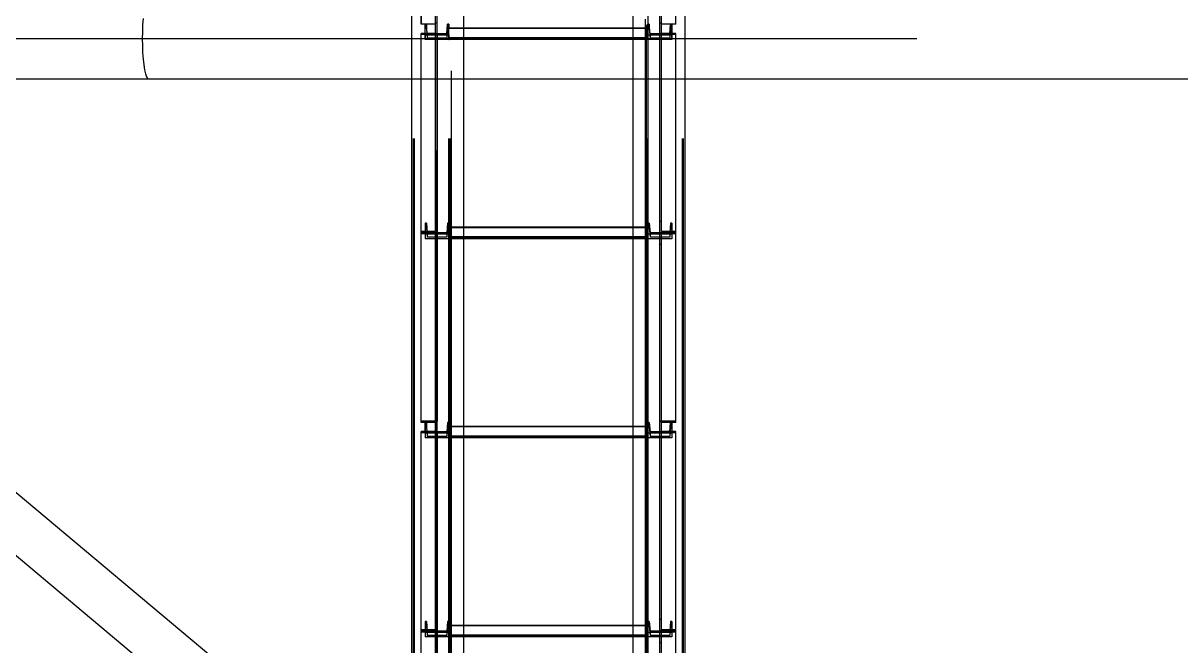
# Model space of a CAD drawing. Header units: millimetres. Extents: x 150209.93 to 150215.05, y 136675.65 to 136679.93.
# Drawn here: x 150211.0065 to 150211.1228, y 136678.0439 to 136678.1064 of the extents above; entities that cross this region are included whole.
import ezdxf

# ---------------------------------------------------------------- set-up
doc = ezdxf.new("R2010")
doc.units = ezdxf.units.MM
doc.header["$LTSCALE"] = 0.25
for name, pattern in [('CENTER', [50.8, 31.75, -6.35, 6.35, -6.35]), ('XKITLINE00', [0]), ('XKITLINE02', [4, 2, -2]), ('XKITLINE03', [6, 3, -1, 1, -1])]:
    doc.linetypes.add(name, pattern=pattern)

# ---------------------------------------------------------------- blocks, each defined once
blk = doc.blocks.new('çatıı')
at = {"color": 116, "linetype": 'XKITLINE02', "true_color": 0x136734}
for p, q in [((10591.01, 12377.6), (10591.01, 12472.83)), ((10598.21, 12377.22), (10598.21, 12472.24)), ((10710.99, 12372.26), (10710.99, 12472.83)), ((10711.79, 12372.26), (10711.79, 12472.24)), ((10718.99, 12377.6), (10718.99, 12472.83)), ((10587.15, 10820.27), (10587.15, 12464.01)), ((10587.68, 10820.27), (10587.68, 12464.27)), ((10591.01, 12464.3), (10591.01, 12377.6)), ((10598.21, 12372.26), (10598.21, 12464.3)), ((10599.01, 12372.26), (10599.01, 12464.3)), ((10604.92, 10820.27), (10604.92, 12464.27)), ((10605.45, 10820.27), (10605.45, 12464.01)), ((10704.55, 10820.27), (10704.54, 12464.01)), ((10705.08, 10820.27), (10705.07, 12464.27)), ((10722.31, 10820.27), (10722.31, 12464.27)), ((10722.85, 10820.27), (10722.84, 12464.01)), ((10723.69, 10867.93), (10723.69, 12464.01)), ((10605, 10820.27), (10605, 12460.68)), ((10605.85, 10820.3), (10605.85, 12460.65)), ((10612.5, 10820.66), (10612.5, 12460.66)), ((10697.5, 10884.14), (10697.5, 12460.66)), ((10704.15, 10820.3), (10704.15, 12460.65)), ((10705, 10820.27), (10705, 12460.68)), ((10606.3, 10854.23), (10606.3, 12426.32)), ((10612.5, 12349.97), (10612.5, 12422.48)), ((10723.69, 12349.97), (10723.69, 12412.58)), ((10703.69, 10880.3), (10703.69, 12400.21)), ((10697.5, 12349.97), (10697.5, 12396.38)), ((10586.3, 12349.97), (10586.3, 12390.57)), ((10598.21, 12377.6), (10591.01, 12377.6)), ((10593.7, 12377.63), (10593.02, 12377.63)), ((10593.02, 12372.13), (10593.02, 12377.63)), ((10593.02, 12377.63), (10593.02, 12375.36)), ((10594.08, 12372.83), (10593.7, 12377.63)), ((10593.7, 12377.63), (10593.7, 12375.36)), ((10599.01, 12378.08), (10598.21, 12378.08)), ((10598.21, 12273.44), (10598.21, 12378.08)), ((10599.01, 12272.87), (10599.01, 12378.08)), ((10603.95, 12372.83), (10604.34, 12377.63)), ((10605.02, 12377.63), (10604.34, 12377.63)), ((10604.34, 12377.63), (10604.34, 12375.36)), ((10605.02, 12372.13), (10605.02, 12377.63)), ((10605.02, 12377.63), (10605.02, 12375.36)), ((10704.15, 12377.22), (10704.15, 10820.3)), ((10705, 12375.36), (10705, 12377.63)), ((10705.68, 12377.63), (10705, 12377.63)), ((10705, 12377.22), (10705, 10820.27)), ((10705, 12377.22), (10705, 12372.13)), ((10705.68, 12377.63), (10705.68, 12375.36)), ((10706.06, 12372.83), (10705.68, 12377.63)), ((10710.99, 12272.87), (10710.99, 12378.08)), ((10711.79, 12378.08), (10710.99, 12378.08)), ((10711.79, 12273.44), (10711.79, 12378.08)), ((10718.99, 12377.6), (10711.79, 12377.6)), ((10715.93, 12372.83), (10716.32, 12377.63)), ((10716.32, 12377.63), (10716.32, 12375.36)), ((10717, 12377.63), (10716.32, 12377.63)), ((10717, 12375.36), (10717, 12377.63)), ((10717, 12377.22), (10717, 12372.13)), ((10598.21, 12372.95), (10591.01, 12372.95)), ((10591.01, 12369.5), (10591.01, 12372.95)), ((10599.01, 12372.39), (10591.01, 12372.39)), ((10593.7, 12375.36), (10593.02, 12375.36)), ((10593.02, 12369.86), (10593.02, 12375.36)), ((10605.02, 12372.13), (10593.02, 12372.13)), ((10593.02, 12372.13), (10593.02, 12369.86)), ((10593.7, 12375.36), (10594.08, 12370.56)), ((10603.95, 12372.83), (10594.08, 12372.83)), ((10594.08, 12372.83), (10594.08, 12370.56)), ((10599.01, 12372.26), (10598.21, 12372.26)), ((10604.34, 12375.36), (10603.95, 12370.56)), ((10603.95, 12372.83), (10603.95, 12370.56)), ((10605.02, 12375.36), (10604.34, 12375.36)), ((10605.02, 12369.86), (10605.02, 12375.6)), ((10705, 12375.6), (10605.02, 12375.6)), ((10705, 12375.59), (10605.02, 12375.59)), ((10705, 12375.37), (10605.02, 12375.37)), ((10605.02, 12369.86), (10605.02, 12375.36)), ((10705, 12375.36), (10605.02, 12375.36)), ((10605.02, 12372.13), (10605.02, 12369.86)), ((10705, 12370.78), (10605.02, 12370.78)), ((10705, 12369.86), (10705, 12375.6)), ((10705, 12369.86), (10705, 12375.36)), ((10705.68, 12375.36), (10705, 12375.36)), ((10705, 12372.13), (10705, 12369.86)), ((10717, 12372.13), (10705, 12372.13)), ((10705.68, 12375.36), (10706.06, 12370.56)), ((10706.06, 12372.83), (10706.06, 12370.56)), ((10715.93, 12372.83), (10706.06, 12372.83)), ((10718.99, 12372.39), (10710.99, 12372.39)), ((10711.79, 12372.26), (10710.99, 12372.26)), ((10718.99, 12372.95), (10711.79, 12372.95)), ((10716.32, 12375.36), (10715.93, 12370.56)), ((10715.93, 12372.83), (10715.93, 12370.56)), ((10717, 12375.36), (10716.32, 12375.36)), ((10717, 12369.86), (10717, 12375.36)), ((10717, 12372.13), (10717, 12369.86)), ((10718.99, 12272.87), (10718.99, 12372.95)), ((10591.01, 12272.87), (10591.01, 12369.59)), ((10605.02, 12369.86), (10593.02, 12369.86)), ((10603.95, 12370.56), (10594.08, 12370.56)), ((10599.01, 12272.87), (10599.01, 12369.6)), ((10705, 12370.58), (10605.02, 12370.58)), ((10705, 12370.1), (10605.02, 12370.1)), ((10705, 12369.86), (10605.02, 12369.86)), ((10717, 12369.86), (10705, 12369.86)), ((10715.93, 12370.56), (10706.06, 12370.56)), ((10593.7, 12277.65), (10593.02, 12277.65)), ((10593.02, 12277.65), (10593.02, 12272.15)), ((10593.02, 12277.65), (10593.02, 12275.38)), ((10593.7, 12277.65), (10594.08, 12272.85)), ((10593.7, 12277.65), (10593.7, 12275.38)), ((10599.01, 12278.56), (10598.21, 12278.56)), ((10604.34, 12277.65), (10603.95, 12272.85)), ((10605.02, 12277.65), (10604.34, 12277.65)), ((10604.34, 12277.65), (10604.34, 12275.38)), ((10605.02, 12277.65), (10605.02, 12272.15)), ((10605.02, 12277.65), (10605.02, 12275.38)), ((10705, 12277.65), (10705, 12275.38)), ((10705, 12277.65), (10705, 12272.15)), ((10705.68, 12277.65), (10705, 12277.65)), ((10705.68, 12277.65), (10705.68, 12275.38)), ((10705.68, 12277.65), (10706.06, 12272.85)), ((10711.79, 12278.56), (10710.99, 12278.56)), ((10716.32, 12277.65), (10715.93, 12272.85)), ((10716.32, 12277.65), (10716.32, 12275.38)), ((10717, 12277.65), (10716.32, 12277.65)), ((10717, 12277.65), (10717, 12275.38)), ((10717, 12277.65), (10717, 12272.15)), ((10598.21, 12273.44), (10591.01, 12273.44)), ((10591.01, 12177.65), (10591.01, 12272.87)), ((10599.01, 12272.87), (10591.01, 12272.87)), ((10599.01, 12272.87), (10591.01, 12272.87)), ((10598.21, 12272.28), (10591.01, 12272.28)), ((10593.7, 12275.38), (10593.02, 12275.38)), ((10593.02, 12275.38), (10593.02, 12269.88)), ((10605.02, 12272.15), (10593.02, 12272.15)), ((10593.02, 12272.15), (10593.02, 12269.88)), ((10593.7, 12275.38), (10594.08, 12270.58)), ((10603.95, 12272.85), (10594.08, 12272.85)), ((10594.08, 12272.85), (10594.08, 12270.58)), ((10598.21, 12172.3), (10598.21, 12272.28)), ((10599.01, 12172.3), (10599.01, 12272.87)), ((10604.34, 12275.38), (10603.95, 12270.58)), ((10603.95, 12272.85), (10603.95, 12270.58)), ((10605.02, 12275.38), (10604.34, 12275.38)), ((10605.02, 12269.88), (10605.02, 12275.62)), ((10612.5, 12275.62), (10605.02, 12275.62)), ((10705, 12275.61), (10605.02, 12275.61)), ((10705, 12275.39), (10605.02, 12275.39)), ((10605.02, 12275.38), (10605.02, 12269.88)), ((10705, 12275.38), (10605.02, 12275.38)), ((10605.02, 12272.15), (10605.02, 12269.88)), ((10705, 12275.62), (10697.5, 12275.62)), ((10705, 12269.88), (10705, 12275.62)), ((10705, 12275.38), (10705, 12269.88)), ((10705.68, 12275.38), (10705, 12275.38)), ((10705, 12272.15), (10705, 12269.88)), ((10717, 12272.15), (10705, 12272.15)), ((10705.68, 12275.38), (10706.06, 12270.58)), ((10706.06, 12272.85), (10706.06, 12270.58)), ((10715.93, 12272.85), (10706.06, 12272.85)), ((10710.99, 12172.3), (10710.99, 12272.87)), ((10718.99, 12272.87), (10710.99, 12272.87)), ((10718.99, 12272.87), (10710.99, 12272.87)), ((10718.99, 12273.44), (10711.79, 12273.44)), ((10711.79, 12172.3), (10711.79, 12272.28)), ((10718.99, 12272.28), (10711.79, 12272.28)), ((10716.32, 12275.38), (10715.93, 12270.58)), ((10715.93, 12272.85), (10715.93, 12270.58)), ((10717, 12275.38), (10716.32, 12275.38)), ((10717, 12275.38), (10717, 12269.88)), ((10717, 12272.15), (10717, 12269.88)), ((10718.99, 12177.65), (10718.99, 12272.87)), ((10605.02, 12269.88), (10593.02, 12269.88)), ((10603.95, 12270.58), (10594.08, 12270.58)), ((10599.01, 12266.94), (10598.21, 12266.94)), ((10705, 12270.8), (10605.02, 12270.8)), ((10705, 12270.6), (10605.02, 12270.6)), ((10612.5, 12270.12), (10605.02, 12270.12)), ((10612.5, 12269.88), (10605.02, 12269.88)), ((10705, 12270.12), (10697.5, 12270.12)), ((10705, 12269.88), (10697.5, 12269.88)), ((10717, 12269.88), (10705, 12269.88)), ((10715.93, 12270.58), (10706.06, 12270.58)), ((10711.79, 12266.94), (10710.99, 12266.94)), ((10599.01, 12178.24), (10591.01, 12178.24)), ((10598.21, 12177.65), (10591.01, 12177.65)), ((10598.21, 12173), (10591.01, 12173)), ((10591.01, 12072.91), (10591.01, 12173)), ((10593.7, 12177.67), (10593.02, 12177.67)), ((10593.02, 12172.17), (10593.02, 12177.67)), ((10593.02, 12177.67), (10593.02, 12175.4)), ((10593.7, 12175.4), (10593.02, 12175.4)), ((10593.02, 12175.4), (10593.02, 12169.9)), ((10594.08, 12172.87), (10593.7, 12177.67)), ((10593.7, 12177.67), (10593.7, 12175.4)), ((10593.7, 12175.4), (10594.08, 12170.6)), ((10599.01, 12178.12), (10598.21, 12178.12)), ((10598.21, 12073.48), (10598.21, 12178.12)), ((10599.01, 12072.91), (10599.01, 12178.12)), ((10604.34, 12177.67), (10603.95, 12172.87)), ((10604.34, 12175.4), (10603.95, 12170.6)), ((10605.02, 12177.67), (10604.34, 12177.67)), ((10604.34, 12177.67), (10604.34, 12175.4)), ((10605.02, 12175.4), (10604.34, 12175.4)), ((10605.02, 12177.67), (10605.02, 12172.17)), ((10605.02, 12177.67), (10605.02, 12175.4)), ((10605.02, 12169.9), (10605.02, 12175.64)), ((10612.5, 12175.64), (10605.02, 12175.64)), ((10705, 12175.63), (10605.02, 12175.63)), ((10705, 12175.41), (10605.02, 12175.41)), ((10605.02, 12175.4), (10605.02, 12169.9)), ((10705, 12175.4), (10605.02, 12175.4)), ((10705, 12175.64), (10697.5, 12175.64)), ((10705, 12177.67), (10705, 12175.4)), ((10705, 12177.67), (10705, 12172.17)), ((10705.68, 12177.67), (10705, 12177.67)), ((10705, 12169.9), (10705, 12175.64)), ((10705, 12175.4), (10705, 12169.9)), ((10705.68, 12175.4), (10705, 12175.4)), ((10705.68, 12177.67), (10705.68, 12175.4)), ((10705.68, 12177.67), (10706.06, 12172.87)), ((10705.68, 12175.4), (10706.06, 12170.6)), ((10718.99, 12178.24), (10710.99, 12178.24)), ((10710.99, 12072.91), (10710.99, 12178.12)), ((10711.79, 12178.12), (10710.99, 12178.12)), ((10711.79, 12073.48), (10711.79, 12178.12)), ((10718.99, 12177.65), (10711.79, 12177.65)), ((10718.99, 12173), (10711.79, 12173)), ((10715.93, 12172.87), (10716.32, 12177.67)), ((10716.32, 12175.4), (10715.93, 12170.6)), ((10716.32, 12177.67), (10716.32, 12175.4)), ((10717, 12177.67), (10716.32, 12177.67)), ((10717, 12175.4), (10716.32, 12175.4)), ((10717, 12175.4), (10717, 12177.67)), ((10717, 12177.65), (10717, 12172.17)), ((10717, 12175.4), (10717, 12169.9)), ((10718.99, 12072.91), (10718.99, 12173)), ((10599.01, 12172.43), (10591.01, 12172.43)), ((10605.02, 12172.17), (10593.02, 12172.17)), ((10593.02, 12172.17), (10593.02, 12169.9)), ((10605.02, 12169.9), (10593.02, 12169.9)), ((10603.95, 12172.87), (10594.08, 12172.87)), ((10594.08, 12172.87), (10594.08, 12170.6)), ((10603.95, 12170.6), (10594.08, 12170.6)), ((10599.01, 12172.3), (10598.21, 12172.3)), ((10603.95, 12172.87), (10603.95, 12170.6)), ((10605.02, 12172.17), (10605.02, 12169.9)), ((10705, 12170.82), (10605.02, 12170.82)), ((10705, 12170.62), (10605.02, 12170.62)), ((10612.5, 12170.14), (10605.02, 12170.14)), ((10612.5, 12169.9), (10605.02, 12169.9)), ((10705, 12170.14), (10697.5, 12170.14)), ((10705, 12169.9), (10697.5, 12169.9)), ((10705, 12172.17), (10705, 12169.9)), ((10717, 12172.17), (10705, 12172.17)), ((10717, 12169.9), (10705, 12169.9)), ((10706.06, 12172.87), (10706.06, 12170.6)), ((10715.93, 12172.87), (10706.06, 12172.87)), ((10715.93, 12170.6), (10706.06, 12170.6)), ((10718.99, 12172.43), (10710.99, 12172.43)), ((10711.79, 12172.3), (10710.99, 12172.3)), ((10715.93, 12172.87), (10715.93, 12170.6)), ((10717, 12172.17), (10717, 12169.9)), ((10593.7, 12077.69), (10593.02, 12077.69)), ((10593.02, 12077.69), (10593.02, 12072.19)), ((10593.02, 12077.69), (10593.02, 12075.42)), ((10593.7, 12075.42), (10593.02, 12075.42)), ((10593.02, 12075.42), (10593.02, 12069.92)), ((10593.7, 12077.69), (10594.08, 12072.89)), ((10593.7, 12077.69), (10593.7, 12075.42)), ((10593.7, 12075.42), (10594.08, 12070.62)), ((10599.01, 12078.6), (10598.21, 12078.6)), ((10604.34, 12077.69), (10603.95, 12072.89)), ((10604.34, 12075.42), (10603.95, 12070.62)), ((10605.02, 12077.69), (10604.34, 12077.69)), ((10604.34, 12077.69), (10604.34, 12075.42)), ((10605.02, 12075.42), (10604.34, 12075.42)), ((10605.02, 12077.69), (10605.02, 12072.19)), ((10605.02, 12077.69), (10605.02, 12075.42)), ((10605.02, 12069.92), (10605.02, 12075.66)), ((10612.5, 12075.66), (10605.02, 12075.66)), ((10705, 12075.65), (10605.02, 12075.65)), ((10705, 12075.43), (10605.02, 12075.43)), ((10605.02, 12075.42), (10605.02, 12069.92)), ((10705, 12075.42), (10605.02, 12075.42)), ((10705, 12075.66), (10697.5, 12075.66)), ((10705, 12077.69), (10705, 12075.42)), ((10705, 12077.69), (10705, 12072.19)), ((10705.68, 12077.69), (10705, 12077.69)), ((10705, 12069.92), (10705, 12075.66)), ((10705, 12075.42), (10705, 12069.92)), ((10705.68, 12075.42), (10705, 12075.42)), ((10705.68, 12077.69), (10705.68, 12075.42)), ((10705.68, 12077.69), (10706.06, 12072.89)), ((10705.68, 12075.42), (10706.06, 12070.62)), ((10711.79, 12078.6), (10710.99, 12078.6)), ((10716.32, 12077.69), (10715.93, 12072.89)), ((10716.32, 12075.42), (10715.93, 12070.62)), ((10716.32, 12077.69), (10716.32, 12075.42)), ((10717, 12077.69), (10716.32, 12077.69)), ((10717, 12075.42), (10716.32, 12075.42)), ((10717, 12077.69), (10717, 12075.42)), ((10717, 12077.69), (10717, 12072.19)), ((10717, 12075.42), (10717, 12069.92)), ((10598.21, 12073.48), (10591.01, 12073.48)), ((10591.01, 11977.69), (10591.01, 12072.91)), ((10599.01, 12072.91), (10591.01, 12072.91)), ((10599.01, 12072.91), (10591.01, 12072.91)), ((10598.21, 12072.32), (10591.01, 12072.32)), ((10605.02, 12072.19), (10593.02, 12072.19)), ((10593.02, 12072.19), (10593.02, 12069.92)), ((10605.02, 12069.92), (10593.02, 12069.92)), ((10603.95, 12072.89), (10594.08, 12072.89)), ((10594.08, 12072.89), (10594.08, 12070.62)), ((10603.95, 12070.62), (10594.08, 12070.62)), ((10598.21, 11972.34), (10598.21, 12072.32)), ((10599.01, 11972.34), (10599.01, 12072.91)), ((10603.95, 12072.89), (10603.95, 12070.62)), ((10605.02, 12072.19), (10605.02, 12069.92)), ((10705, 12070.84), (10605.02, 12070.84)), ((10705, 12070.64), (10605.02, 12070.64)), ((10612.5, 12070.16), (10605.02, 12070.16)), ((10612.5, 12069.92), (10605.02, 12069.92)), ((10705, 12070.16), (10697.5, 12070.16)), ((10705, 12069.92), (10697.5, 12069.92)), ((10705, 12072.19), (10705, 12069.92)), ((10717, 12072.19), (10705, 12072.19)), ((10717, 12069.92), (10705, 12069.92)), ((10706.06, 12072.89), (10706.06, 12070.62)), ((10715.93, 12072.89), (10706.06, 12072.89)), ((10715.93, 12070.62), (10706.06, 12070.62)), ((10710.99, 11972.34), (10710.99, 12072.91)), ((10718.99, 12072.91), (10710.99, 12072.91)), ((10718.99, 12072.91), (10710.99, 12072.91)), ((10718.99, 12073.48), (10711.79, 12073.48)), ((10711.79, 11972.34), (10711.79, 12072.32)), ((10718.99, 12072.32), (10711.79, 12072.32)), ((10715.93, 12072.89), (10715.93, 12070.62)), ((10717, 12072.19), (10717, 12069.92)), ((10718.99, 11977.69), (10718.99, 12072.91)), ((10599.01, 12066.98), (10598.21, 12066.98)), ((10711.79, 12066.98), (10710.99, 12066.98))]:
    blk.add_line(p, q, dxfattribs=at)
at = {"color": 1, "linetype": 'XKITLINE03'}
for p, q in [((10599, 10814.34), (10599, 12467.81)), ((10711, 10814.34), (10710.99, 12467.81)), ((10605, 10820.27), (10605, 12460.27)), ((10705, 12460.27), (10705, 10820.27)), ((10599.01, 12372.39), (10599.01, 12272.87)), ((10605.02, 12372.13), (10605.02, 12369.86)), ((10705, 12369.86), (10705, 12372.13)), ((10710.99, 12272.87), (10710.99, 12372.39)), ((10705, 12370.1), (10605.02, 12370.1)), ((10599.01, 12272.87), (10599.01, 12178.24)), ((10605.02, 12272.15), (10605.02, 12269.88)), ((10705, 12269.88), (10705, 12272.15)), ((10710.99, 12178.24), (10710.99, 12272.87)), ((10705, 12270.12), (10605.02, 12270.12)), ((10599.01, 12172.43), (10599.01, 12072.91)), ((10605.02, 12172.17), (10605.02, 12169.9)), ((10705, 12170.14), (10605.02, 12170.14)), ((10705, 12169.9), (10705, 12172.17)), ((10710.99, 12072.91), (10710.99, 12172.43)), ((10599.01, 12072.91), (10599.01, 11978.28)), ((10605.02, 12072.19), (10605.02, 12069.92)), ((10705, 12070.16), (10605.02, 12070.16)), ((10705, 12069.92), (10705, 12072.19)), ((10710.99, 11978.28), (10710.99, 12072.91))]:
    blk.add_line(p, q, dxfattribs=at)
at = {"color": 8, "linetype": 'XKITLINE00'}
for p, q in [((10451.14, 12377.22), (10451, 12373.8)), ((10451.37, 12380.42), (10451.14, 12377.22)), ((10451, 12373.8), (10450.95, 12370.27)), ((10450.95, 12370.27), (10451, 12366.75)), ((10451, 12366.75), (10451.14, 12363.33)), ((10451.14, 12363.33), (10451.37, 12360.12)), ((10451.37, 12360.12), (10451.69, 12357.23)), ((10451.69, 12357.23), (10452.08, 12354.72)), ((10452.08, 12354.72), (10452.53, 12352.69)), ((10454.1, 12349.97), (10139.32, 12349.97)), ((10937.21, 11682.05), (10139.54, 12349.97)), ((10452.53, 12352.69), (10453.03, 12351.2)), ((10452.53, 12352.69), (10453.03, 12351.2)), ((10453.03, 12351.2), (10453.56, 12350.28)), ((10453.03, 12351.2), (10453.56, 12350.28)), ((10454.1, 12349.97), (10453.56, 12350.28)), ((10454.1, 12349.97), (10453.56, 12350.28)), ((11688.46, 12349.97), (10454.1, 12349.97)), ((10921.88, 11663.21), (10108.4, 12344.38))]:
    blk.add_line(p, q, dxfattribs=at)
at = {"color": 8, "linetype": 'CENTER'}
for p, q in [((10454.1, 12370.27), (9008.65, 12370.27)), ((10929.55, 11672.63), (10096.38, 12370.27)), ((11840, 12370.27), (10454.1, 12370.27))]:
    blk.add_line(p, q, dxfattribs=at)
at = {"color": 7, "linetype": 'XKITLINE00'}
for p, q in [((10586.3, 11975.88), (10586.3, 12349.97)), ((10606.3, 11959.14), (10606.3, 12349.97)), ((10612.5, 11953.95), (10612.5, 12349.97)), ((10697.5, 11882.78), (10697.5, 12349.97)), ((10703.69, 11877.59), (10703.69, 12349.97)), ((10723.69, 11860.84), (10723.69, 12349.97)), ((10697.5, 12275.62), (10612.5, 12275.62)), ((10697.5, 12270.12), (10612.5, 12270.12)), ((10697.5, 12269.88), (10612.5, 12269.88)), ((10697.5, 12175.64), (10612.5, 12175.64)), ((10697.5, 12170.14), (10612.5, 12170.14)), ((10697.5, 12169.9), (10612.5, 12169.9)), ((10697.5, 12075.66), (10612.5, 12075.66)), ((10697.5, 12070.16), (10612.5, 12070.16)), ((10697.5, 12069.92), (10612.5, 12069.92))]:
    blk.add_line(p, q, dxfattribs=at)
at = {"color": 1, "linetype": 'XKITLINE00'}
for centre in [(10599.01, 12372.39), (10605.02, 12372.13), (10705, 12372.13), (10710.99, 12372.39), (10605.02, 12370.1), (10605.02, 12369.86), (10705, 12370.1), (10705, 12369.86), (10599.01, 12272.87), (10599.01, 12272.87), (10605.02, 12272.15), (10705, 12272.15), (10710.99, 12272.87), (10710.99, 12272.87), (10605.02, 12270.12), (10605.02, 12269.88), (10705, 12270.12), (10705, 12269.88), (10599.01, 12178.24), (10710.99, 12178.24), (10599.01, 12172.43), (10605.02, 12172.17), (10605.02, 12170.14), (10605.02, 12169.9), (10705, 12172.17), (10705, 12170.14), (10705, 12169.9), (10710.99, 12172.43), (10599.01, 12072.91), (10599.01, 12072.91), (10605.02, 12072.19), (10605.02, 12070.16), (10605.02, 12069.92), (10705, 12072.19), (10705, 12070.16), (10705, 12069.92), (10710.99, 12072.91), (10710.99, 12072.91)]:
    blk.add_circle(centre, 0.05, dxfattribs=at)
at = {"color": 8, "linetype": 'XKITLINE00'}
blk.add_circle((10454.1, 12370.27), 0.05, dxfattribs=at)
blk.add_circle((10454.1, 12370.27), 0.05, dxfattribs=at)

msp = doc.modelspace()

# ---------------------------------------------------------------- block references
at = {"xscale": 0.0002000170049888334, "yscale": 0.0002000170049888334, "zscale": 0.0002000170049888334}
msp.add_blockref('çatıı', (150208.92807, 136675.63059), dxfattribs=at)

doc.saveas('drawing.dxf')
